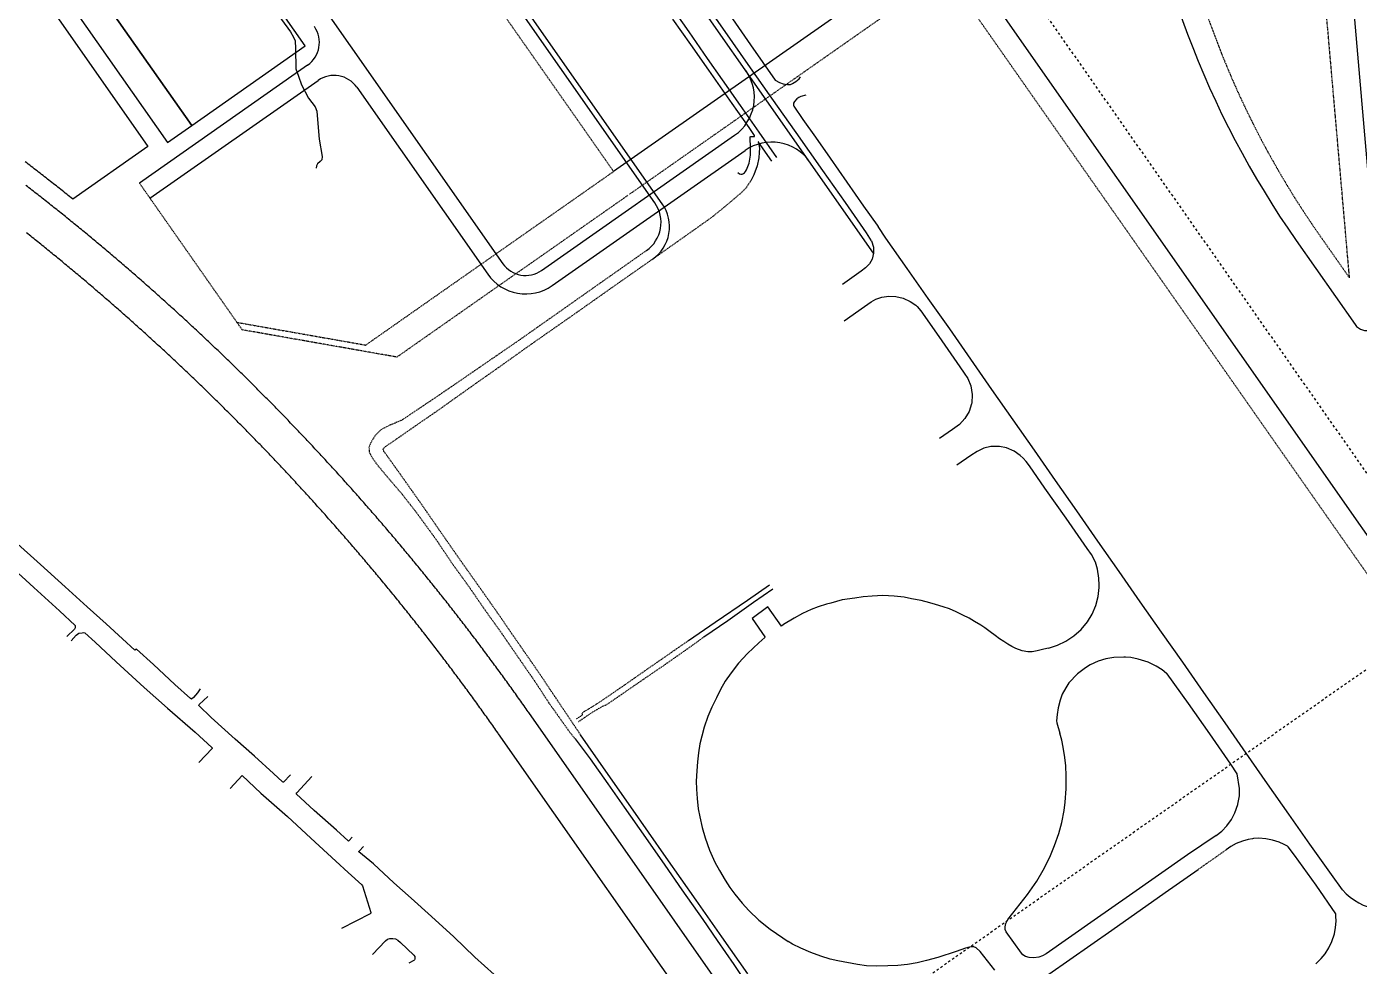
# Model space of a CAD drawing. Header units: millimetres. Extents: x 152904052 to 153933663, y 538271515 to 539240469.
# Drawn here: x 153534126 to 153541333, y 539093544 to 539098626 of the extents above; entities that cross this region are included whole.
import ezdxf

# ---------------------------------------------------------------- set-up
doc = ezdxf.new("R2010")
doc.units = ezdxf.units.MM
doc.linetypes.add('HIDDEN', pattern=[5.08, 2.54, -2.54])
doc.layers.add('BORD', color=7, linetype='Continuous')

msp = doc.modelspace()

# ---------------------------------------------------------------- linework, layer by layer
at = {"layer": 'BORD', "color": 8, "linetype": 'HIDDEN', "ltscale": 5}
for p, q in [((153505008.2, 539069689.3), (153627881, 539155725.8)), ((153516059.1, 539132362.1), (153567681, 539058638.4))]:
    msp.add_line(p, q, dxfattribs=at)
at = {"layer": 'BORD', "color": 133, "linetype": 'HIDDEN'}
for p, q in [((153534748.3, 539101486.8), (153537300, 539097842.6)), ((153536770.8, 539096917.8), (153537477.2, 539097415))]:
    msp.add_line(p, q, dxfattribs=at)
at = {"layer": 'BORD', "color": 133}
for p, q in [((153536910.3, 539097307.3), (153537954.8, 539098038.6)), ((153536967.7, 539097225.4), (153538012.1, 539097956.7))]:
    msp.add_line(p, q, dxfattribs=at)
at = {"layer": 'BORD', "color": 133, "ltscale": 10}
msp.add_line((153538207.8, 539095384.5), (153538135, 539095488.5), dxfattribs=at)
at = {"layer": 'BORD', "color": 133, "linetype": 'Continuous'}
for points in [[(153537477.2, 539097415, 0.415329), (153537523.2, 539097673), (153525052.7, 539115482.7, -0.198912), (153524984, 539115792.8), (153525086.7, 539116375.3, 0.198702), (153525023.1, 539116662.7)], [(153537510.6, 539097368.4, 0.414286), (153537563.5, 539097667.8), (153525077.3, 539115499.9, -0.198912), (153525013.5, 539115787.6), (153525115.5, 539116365.6, 0.199512), (153525046.2, 539116676.5)]]:
    msp.add_lwpolyline(points, format="xyb", dxfattribs=at)
at = {"layer": 'BORD', "color": 133}
for points in [[(153538706.5, 539097400.8), (153535665.8, 539101743.4)], [(153534236.2, 539100864.9), (153536701.4, 539097344.1)], [(153533191.7, 539100249.1), (153534781.9, 539097978.2), (153534375.5, 539097693.6), (153534374.1, 539097694.7), (153534366.2, 539097701.1), (153534358.2, 539097707.4), (153534350.3, 539097713.8), (153534342.4, 539097720.1), (153534334.4, 539097726.4), (153534326.5, 539097732.8), (153534318.5, 539097739.1), (153534310.6, 539097745.4), (153534302.6, 539097751.7), (153534294.7, 539097758), (153534286.7, 539097764.3), (153534278.7, 539097770.6), (153534270.8, 539097776.9), (153534262.8, 539097783.1), (153534254.8, 539097789.4), (153534246.8, 539097795.7), (153534238.8, 539097801.9), (153534230.8, 539097808.2), (153534222.8, 539097814.4), (153534214.8, 539097820.7), (153534206.8, 539097826.9), (153534198.7, 539097833.1), (153534190.7, 539097839.3), (153534182.7, 539097845.5), (153534174.6, 539097851.7), (153534166.6, 539097857.9), (153534158.6, 539097864.1), (153534150.5, 539097870.3), (153534142.5, 539097876.5), (153534134.4, 539097882.7), (153534126.3, 539097888.9), (153534118.3, 539097895)], [(153535644.9, 539098417.2), (153534735.6, 539097780.5)], [(153534793, 539097698.6), (153535702.2, 539098335.3)], [(153535911.2, 539098298.4), (153536619.5, 539097286.8)]]:
    msp.add_lwpolyline(points, dxfattribs=at)
at = {"layer": 'BORD', "color": 137, "flags": 128}
for points in [[(153540114.4, 539099813.3, 0.127097), (153540991, 539097470.4), (153541310.3, 539097014.4, 0.767327), (153541448.3, 539097064.6), (153541273.5, 539099062.2, 0.080359), (153541083.3, 539099814.7), (153540766.4, 539100156, 0.063766), (153540692.3, 539100217.9), (153540114.4, 539099813.3)], [(153553185.9, 539079008.2), (153539368.5, 539098741.6, 0.414214), (153538741.7, 539098852.1), (153537300, 539097842.6)]]:
    msp.add_lwpolyline(points, format="xyb", dxfattribs=at)
at = {"layer": 'BORD', "color": 133, "linetype": 'HIDDEN', "flags": 128}
for points in [[(153540955.5, 539099731.8), (153540681.4, 539100027.1), (153540272, 539099740.5, 0.12558), (153541119.1, 539097496.6), (153541280, 539097266.9), (153541124.1, 539099049.2, 0.077561), (153540955.5, 539099731.8)], [(153553087.6, 539078939.4), (153539270.2, 539098672.8, 0.414214), (153538852.3, 539098746.4), (153537386.1, 539097719.7)]]:
    msp.add_lwpolyline(points, format="xyb", dxfattribs=at)
at = {"layer": 'BORD', "color": 133}
for points in [[(153535018.4, 539098091.4), (153535632.8, 539098521.6), (153535059.2, 539099340.8), (153534444.9, 539098910.6)], [(153534887.4, 539097999.7), (153535018.4, 539098091.4), (153534444.9, 539098910.6), (153534313.8, 539098818.8)]]:
    msp.add_lwpolyline(points, close=True, dxfattribs=at)
at = {"layer": 'BORD', "color": 133, "ltscale": 10, "flags": 128}
for points in [[(153538694.3, 539097468.4), (153538667.7, 539097511.4), (153538553.5, 539097674.5), (153538431.2, 539097848.9), (153538287.3, 539098053.1), (153538155.1, 539098240.2), (153538028.1, 539098422.1), (153537903.6, 539098599), (153537716.9, 539098866.7)], [(153535455.5, 539098731.9), (153535552.2, 539098597.9), (153535569.9, 539098569.4), (153535577.8, 539098549.8), (153535579.2, 539098508), (153535582.4, 539098397.4), (153535595.9, 539098358.2), (153535612, 539098310.7), (153535650.2, 539098239.5), (153535686.7, 539098192.8), (153535695.1, 539098169.7), (153535697.6, 539098146.2), (153535707.3, 539098017.4), (153535724.2, 539097923.2), (153535722.7, 539097906.2), (153535713.1, 539097896.5), (153535698.2, 539097884.4), (153535693.1, 539097872.5), (153535691.7, 539097860.4)], [(153537603.7, 539098744.6), (153537706.2, 539098597.5), (153537806.3, 539098453.9), (153537887.5, 539098338.4), (153537985.1, 539098199), (153538086, 539098054.8), (153538181.7, 539097919.3)], [(153537910.4, 539098714.6), (153538040.7, 539098526.9), (153538174.2, 539098335.9), (153538196.4, 539098324.8), (153538216.9, 539098316.8), (153538240.9, 539098312.6), (153538256.2, 539098313.7), (153538267.8, 539098317.8), (153538286.4, 539098329.1), (153538302.9, 539098343), (153538307, 539098348.9), (153538311.2, 539098354)], [(153537971.2, 539097836.6), (153537981.5, 539097830.3), (153537988.2, 539097827.6), (153537995.4, 539097828.6), (153538001.7, 539097832.1), (153538007.3, 539097836.2), (153538012.9, 539097842), (153538018.5, 539097852.4), (153538032.5, 539097888.6), (153538041.2, 539097930.3), (153538040.9, 539097972.5), (153538039.2, 539098025), (153538039.5, 539098030.9), (153538042.7, 539098031.8), (153538060.6, 539098031.3), (153538061.9, 539098032), (153538062.6, 539098033.2), (153538062.7, 539098035.7), (153538061.9, 539098037.2), (153538032.7, 539098079.8), (153537942, 539098210), (153537814.3, 539098391.4), (153537718.5, 539098529), (153537620.9, 539098667.3)], [(153538340.5, 539098254.7), (153538312.9, 539098249.1), (153538305, 539098245.2), (153538301.8, 539098243.3), (153538290.9, 539098235.2), (153538278.6, 539098221.3), (153538272.9, 539098211.5), (153538272.7, 539098207.9), (153538273.2, 539098200.5), (153538275.6, 539098196.3), (153538324.2, 539098124.6), (153538391.5, 539098028.3), (153538471.8, 539097914.5), (153538562.3, 539097785.4), (153538652.3, 539097656.1), (153538726, 539097552.6), (153538731.6, 539097545.5)], [(153538156.2, 539097898.3), (153538084.2, 539098001.8), (153538083.1, 539098003), (153538082.6, 539098003), (153538082.5, 539098002.6), (153538083.2, 539097999.5), (153538088.3, 539097969.6), (153538087.6, 539097945.2), (153538085.3, 539097916.8), (153538075.6, 539097873.8), (153538058.2, 539097825.1), (153538042.3, 539097792.6)], [(153541242.7, 539093957.2), (153541182.1, 539094041.5), (153541066.1, 539094204.4), (153540950.9, 539094367), (153540835.7, 539094531.7), (153540721.1, 539094696.1), (153540606.8, 539094860.2), (153540492, 539095024.3), (153540378, 539095188.5), (153540262.5, 539095351.2), (153540148.1, 539095515.8), (153540034, 539095679.9), (153539918.8, 539095843.8), (153539805, 539096007.6), (153539690.5, 539096171.6), (153539576.2, 539096336.3), (153539460.9, 539096499.7), (153539346.1, 539096662.9), (153539231.8, 539096827.2), (153539117.9, 539096991), (153539001.6, 539097155.2), (153538887.6, 539097318.8), (153538772.7, 539097483), (153538731.6, 539097545.5)], [(153538694.3, 539097468.4), (153538706.3, 539097433)], [(153541242.7, 539093957.2), (153541182.1, 539094041.5), (153541066.1, 539094204.4), (153540950.9, 539094367), (153540835.7, 539094531.7), (153540721.1, 539094696.1), (153540606.8, 539094860.2), (153540492, 539095024.3), (153540378, 539095188.5), (153540262.5, 539095351.2), (153540148.1, 539095515.8), (153540034, 539095679.9), (153539918.8, 539095843.8), (153539805, 539096007.6), (153539690.5, 539096171.6), (153539576.2, 539096336.3), (153539460.9, 539096499.7), (153539346.1, 539096662.9), (153539231.8, 539096827.2), (153539117.9, 539096991), (153539001.6, 539097155.2), (153538887.6, 539097318.8), (153538772.7, 539097483)], [(153538706.5, 539097401), (153538698.2, 539097369.3)], [(153538706.3, 539097433), (153538706.5, 539097401)], [(153538662.9, 539097322.3), (153538638.7, 539097303)], [(153538683.3, 539097343.9), (153538662.9, 539097322.3)], [(153538698.2, 539097369.3), (153538683.3, 539097343.9)], [(153538638.7, 539097303), (153538538, 539097231.7)], [(153538547.6, 539097035.9), (153538657.8, 539097113.1), (153538693, 539097137.8), (153538718, 539097151.5), (153538751.1, 539097162.3), (153538787.8, 539097167.7), (153538826.7, 539097166.1), (153538866, 539097157.4), (153538903.8, 539097140.4), (153538934.4, 539097119), (153538942, 539097112.4), (153538961.2, 539097089.2), (153539059.1, 539096949.9), (153539173.3, 539096786.1), (153539196.8, 539096752.8), (153539215.5, 539096723.4), (153539232.4, 539096683.6), (153539239.9, 539096635.8), (153539236.8, 539096589.3), (153539235.8, 539096585.9), (153539223.3, 539096545.4), (153539199.4, 539096506.2), (153539170.2, 539096475.3), (153539132.6, 539096446.8), (153539062.8, 539096397.8)], [(153539652.5, 539095265.2), (153539699.8, 539095280.7), (153539745.3, 539095303.4), (153539789.6, 539095331.8), (153539828.1, 539095365), (153539862.1, 539095406.3), (153539887.3, 539095448), (153539907.1, 539095495.8), (153539919.8, 539095544.8), (153539925.7, 539095592.8), (153539926.3, 539095604.6), (153539924.3, 539095642.5), (153539917.6, 539095691.9), (153539905.8, 539095730.6), (153539884.3, 539095771.3), (153539861.4, 539095803.3), (153539747, 539095967.4), (153539632.5, 539096130.9), (153539548.8, 539096251), (153539530.7, 539096274.8), (153539514.9, 539096293.2), (153539499.3, 539096307.3), (153539465.9, 539096330.8), (153539425.3, 539096347.9), (153539386.2, 539096356), (153539341, 539096355.2), (153539302.9, 539096345.9), (153539265.8, 539096328.7), (153539231.1, 539096306.7), (153539155.9, 539096254.2)], [(153538144, 539095604.6), (153538024.5, 539095523), (153537848.8, 539095402.9), (153537704.5, 539095305.1)], [(153537788.4, 539095325.4), (153537917.9, 539095414.5), (153538056.1, 539095513.3), (153538161.8, 539095585.1)], [(153539652.5, 539095265.2), (153539627.2, 539095258.6), (153539591.5, 539095249.5), (153539564.4, 539095245.7), (153539539.5, 539095244.7), (153539509.7, 539095249.8), (153539475.6, 539095263.1), (153539453.5, 539095274.4), (153539431.5, 539095286.7), (153539409.6, 539095300.9), (153539387.9, 539095314.9), (153539362.9, 539095333.1), (153539337.4, 539095353.2), (153539307.5, 539095374.1), (153539285.3, 539095389.9), (153539252.3, 539095409.8), (153539222.4, 539095426.9), (153539189.4, 539095443.7), (153539152.3, 539095461.1), (153539115.8, 539095476.6), (153539083.2, 539095487.6), (153539041.7, 539095501.2), (153539011, 539095509.7), (153538964.1, 539095522), (153538910.3, 539095531.6), (153538871.7, 539095540.7), (153538816.7, 539095546.1), (153538755.4, 539095549.2), (153538698.6, 539095545.5), (153538650.6, 539095541.6), (153538604, 539095535.5), (153538535.7, 539095525.9), (153538474.9, 539095508.7), (153538450.6, 539095502.7), (153538406.1, 539095489), (153538368.4, 539095474.5), (153538322.2, 539095451.6), (153538276.4, 539095427.5), (153538218.7, 539095392.1), (153538207.8, 539095384.5)], [(153538134.8, 539095488.9), (153538050.3, 539095425), (153538118.8, 539095325.8), (153538119.4, 539095325), (153538119.4, 539095324.7), (153538117.9, 539095323), (153538084.9, 539095294.5), (153538024.7, 539095236.5), (153537975.8, 539095183.1), (153537935.9, 539095132), (153537903.4, 539095086.4), (153537877.5, 539095040.6), (153537855.7, 539094996.9)], [(153540558.6, 539094251.2), (153540588.9, 539094274.8), (153540616.5, 539094304.3), (153540641.1, 539094338.5), (153540660.4, 539094373.8), (153540675.7, 539094418.6), (153540676.3, 539094421.1), (153540684.7, 539094465.7), (153540685.7, 539094506.5), (153540671.9, 539094585.2), (153540638.6, 539094638.3), (153540524, 539094802.1), (153540409.3, 539094965.3), (153540293.2, 539095125.2), (153540290.7, 539095127.3), (153540266.4, 539095147.1), (153540233.8, 539095168.2), (153540190.6, 539095189.2), (153540137, 539095206), (153540097.8, 539095213.6), (153540068, 539095216.2), (153540058.5, 539095216), (153540005.6, 539095214.2), (153539962.6, 539095206.2), (153539921, 539095193.6), (153539878.1, 539095174.8), (153539852.3, 539095158.9), (153539808.5, 539095126.4), (153539762.6, 539095077.4), (153539745.3, 539095051), (153539726.5, 539095015.4), (153539714.2, 539094983.9), (153539704.6, 539094942.8), (153539698.2, 539094905.7), (153539695.7, 539094871.1), (153539697, 539094860.2), (153539713.4, 539094804.2)], [(153537855.7, 539094996.9), (153537831.8, 539094945.5), (153537810.4, 539094895.5), (153537789.6, 539094837.7), (153537776.8, 539094789), (153537767.1, 539094747.1), (153537758.8, 539094698.4), (153537753.3, 539094650.2), (153537749.5, 539094601.8), (153537747.1, 539094546), (153537748.3, 539094502.8), (153537751.9, 539094452.4), (153537758, 539094395.9), (153537766.5, 539094351.7), (153537779.1, 539094294.2), (153537795.4, 539094239.1), (153537819.4, 539094172.3), (153537847.8, 539094107.9), (153537872.1, 539094062.1), (153537902.7, 539094010), (153537929, 539093970.9), (153537956, 539093934.6), (153537995.3, 539093886.1), (153538032.3, 539093845.6), (153538085.9, 539093794.6), (153538147, 539093744.5), (153538215.5, 539093697.9), (153538244, 539093678.8)], [(153538026, 539093504.1), (153537886.1, 539093702.9), (153537746.3, 539093901.7), (153537584.6, 539094132.5), (153537393.8, 539094406.2), (153537258.8, 539094598.8), (153537121.8, 539094795.6)], [(153539723.9, 539094767.8), (153539713.4, 539094804.2)], [(153537091.6, 539094774.5), (153537173.3, 539094666.9), (153537268.9, 539094531.4), (153537357.7, 539094404.8), (153537472.7, 539094240.3), (153537576.8, 539094090.4), (153537669.6, 539093958.1), (153537782.6, 539093796.5), (153537860.3, 539093684.3), (153537950.9, 539093554.3), (153537997.2, 539093483.9)], [(153540403.2, 539094146.4), (153540090, 539093927.9), (153539899.1, 539093794.5), (153539639.5, 539093612.5), (153539619.8, 539093601), (153539599.3, 539093593.9), (153539573.1, 539093590), (153539547.1, 539093592.3), (153539527.5, 539093597), (153539513.2, 539093607.1), (153539506.1, 539093614.7), (153539423.8, 539093730.2), (153539417.7, 539093743.1), (153539417.4, 539093757.5), (153539421.2, 539093775.9), (153539432, 539093796.7), (153539458.7, 539093831.8), (153539538.4, 539093932.7), (153539588.9, 539094005.3), (153539623.5, 539094063.3), (153539659.2, 539094134.3), (153539684.8, 539094196.7), (153539707.6, 539094262.6), (153539723.5, 539094322.7), (153539735.9, 539094386.1), (153539742.5, 539094431.3), (153539747.6, 539094503.3), (153539748.4, 539094574.7), (153539745.5, 539094627.7), (153539741.2, 539094673.9), (153539732, 539094728.6), (153539723.9, 539094767.8)], [(153540558.6, 539094251.2), (153540403.2, 539094146.4)], [(153541097, 539093557.9), (153541126.3, 539093586), (153541147.6, 539093611.5), (153541168.4, 539093643.4), (153541184.9, 539093677.8), (153541198.5, 539093719), (153541204.8, 539093753.3), (153541207.3, 539093788.7), (153541205.7, 539093814.8), (153541205.4, 539093827.9), (153541098.8, 539093983.9), (153540981.7, 539094146.1), (153540948.8, 539094189.8), (153540944.8, 539094193.3), (153540926, 539094203.1), (153540899.9, 539094215.4), (153540863.5, 539094226), (153540828.1, 539094233.6), (153540789.3, 539094236.5), (153540760.4, 539094234.6), (153540755.3, 539094233.8), (153540732.5, 539094230.4), (153540701.1, 539094221.3), (153540667.1, 539094207.7), (153540637.7, 539094191.6), (153540612, 539094174.2)], [(153539650.2, 539093390.3), (153539638.2, 539093403.5), (153539629, 539093424.3), (153539626.1, 539093451.7), (153539632.6, 539093476.7), (153539645.9, 539093494.7), (153539653.8, 539093501.4), (153539994.6, 539093740.5), (153540283.4, 539093943.9), (153540461.2, 539094068.2)], [(153538836.9, 539093548.4), (153538784, 539093546), (153538723, 539093545.2), (153538667.9, 539093546.8), (153538618.4, 539093553.4), (153538512, 539093573.1), (153538471, 539093582.6), (153538420.1, 539093598.4), (153538367.2, 539093618.2), (153538312, 539093642.4), (153538268.4, 539093664.7), (153538244, 539093678.8)], [(153539361.7, 539093524.1), (153539283.1, 539093623.6), (153539260.9, 539093643.8), (153539248.4, 539093649.4), (153539233.1, 539093649.6), (153539215.6, 539093645.5), (153539203.7, 539093642.3), (153539152.4, 539093624.4), (153539053.4, 539093592.5), (153538991.6, 539093575), (153538941, 539093563.2), (153538888.9, 539093554.7), (153538836.9, 539093548.4)]]:
    msp.add_lwpolyline(points, dxfattribs=at)
at = {"layer": 'BORD', "color": 133, "linetype": 'HIDDEN', "flags": 128}
for points in [[(153535959.7, 539096904.1), (153537300, 539097842.6)], [(153538042.3, 539097792.6), (153538017.9, 539097756.9), (153537989.4, 539097727.1), (153537953.3, 539097696), (153537898.3, 539097649.5), (153537833.3, 539097596.9), (153537775.1, 539097555.1), (153537540.3, 539097389.2), (153537295.5, 539097217.8), (153537099.7, 539097079.4), (153536863.7, 539096914.8), (153536784.8, 539096859)], [(153536770.8, 539096917.8), (153536646.1, 539096832.2), (153536499.5, 539096731.1), (153536331.7, 539096616.5), (153536156.4, 539096499), (153536134.7, 539096489.6), (153536113.2, 539096480.1), (153536083.6, 539096468), (153536043.6, 539096446.9), (153536029.9, 539096434.6), (153536011.2, 539096415.9), (153535997.7, 539096394.1), (153535983.2, 539096367.4), (153535977.3, 539096350.9), (153535978.3, 539096328.4), (153535987.6, 539096305), (153536018.5, 539096260.9), (153536080.5, 539096186.3), (153536156.8, 539096097.1), (153536237.8, 539095993.1), (153536340.7, 539095851.4), (153536427.3, 539095722.4), (153536517.9, 539095597.1), (153536610.3, 539095463.1), (153536689.3, 539095353.1), (153536778.8, 539095223), (153536873.2, 539095086.8), (153536950.7, 539094967.9), (153537061.8, 539094811.9), (153537091.6, 539094774.5)], [(153537121.8, 539094795.6), (153537005.1, 539094969.4), (153536894.2, 539095135.1), (153536748.8, 539095344.4), (153536682.2, 539095442), (153536578.9, 539095588.7), (153536466.6, 539095747.2), (153536370.8, 539095884.8), (153536265.3, 539096037.3), (153536165.9, 539096178.4), (153536084.8, 539096291.9), (153536058.3, 539096328.8), (153536054.6, 539096337.9), (153536056, 539096345.3), (153536063.1, 539096352.5), (153536094.9, 539096374.4), (153536196.7, 539096445), (153536354.4, 539096553.9), (153536516.5, 539096669.4), (153536696.8, 539096796.2), (153536784.8, 539096859)], [(153537704.5, 539095305.1), (153537526.5, 539095182), (153537338.9, 539095051.2), (153537217.4, 539094968), (153537129.1, 539094913.9), (153537130.9, 539094906.8), (153537129.5, 539094902.3), (153537124.5, 539094898.2), (153537096.9, 539094881.2)], [(153537109.9, 539094867.3), (153537186.4, 539094918.8), (153537247.8, 539094955), (153537254.9, 539094956.3), (153537260.4, 539094958.4), (153537265.5, 539094961.5), (153537290.6, 539094978.7), (153537320.9, 539094999.6), (153537452.2, 539095090), (153537571, 539095171.2), (153537708.2, 539095267.5), (153537788.4, 539095325.4)], [(153540461.2, 539094068.2), (153540560.4, 539094137), (153540612, 539094174.2)]]:
    msp.add_lwpolyline(points, dxfattribs=at)
at = {"layer": 'BORD', "color": 137, "ltscale": 10, "flags": 128}
for points in [[(153538026.3, 539093224.3), (153536841.1, 539094916.9), (153536838.9, 539094920), (153536833.2, 539094928.2), (153536827.4, 539094936.4), (153536821.6, 539094944.7), (153536815.8, 539094952.9), (153536810, 539094961.2), (153536804.1, 539094969.4), (153536798.3, 539094977.6), (153536792.5, 539094985.8), (153536786.7, 539094994), (153536780.8, 539095002.3), (153536775, 539095010.5), (153536769.1, 539095018.7), (153536763.2, 539095026.9), (153536757.4, 539095035), (153536751.5, 539095043.2), (153536745.6, 539095051.4), (153536739.7, 539095059.6), (153536733.8, 539095067.8), (153536727.9, 539095075.9), (153536722, 539095084.1), (153536716.1, 539095092.3), (153536710.2, 539095100.4), (153536704.3, 539095108.6), (153536698.4, 539095116.7), (153536692.4, 539095124.9), (153536686.5, 539095133), (153536680.5, 539095141.1), (153536674.6, 539095149.3), (153536668.6, 539095157.4), (153536662.6, 539095165.5), (153536656.7, 539095173.6), (153536650.7, 539095181.7), (153536644.7, 539095189.8), (153536638.7, 539095197.9), (153536632.7, 539095206), (153536626.7, 539095214.1), (153536620.7, 539095222.2), (153536614.7, 539095230.3), (153536608.7, 539095238.4), (153536602.6, 539095246.5), (153536596.6, 539095254.5), (153536590.5, 539095262.6), (153536584.5, 539095270.6), (153536578.4, 539095278.7), (153536572.4, 539095286.7), (153536566.3, 539095294.8), (153536560.2, 539095302.8), (153536554.2, 539095310.9), (153536548.1, 539095318.9), (153536542, 539095326.9), (153536535.9, 539095335), (153536529.8, 539095343), (153536523.7, 539095351), (153536517.5, 539095359), (153536511.4, 539095367), (153536505.3, 539095375), (153536499.2, 539095383), (153536493, 539095391), (153536486.9, 539095399), (153536480.7, 539095406.9), (153536474.6, 539095414.9), (153536468.4, 539095422.9), (153536462.2, 539095430.8), (153536456, 539095438.8), (153536449.9, 539095446.8), (153536443.7, 539095454.7), (153536437.5, 539095462.7), (153536431.3, 539095470.6), (153536425.1, 539095478.5), (153536418.8, 539095486.5), (153536412.6, 539095494.4), (153536406.4, 539095502.3), (153536400.2, 539095510.2), (153536393.9, 539095518.2), (153536387.7, 539095526.1), (153536381.4, 539095534), (153536375.2, 539095541.9), (153536368.9, 539095549.8), (153536362.6, 539095557.6), (153536356.4, 539095565.5), (153536350.1, 539095573.4), (153536343.8, 539095581.3), (153536337.5, 539095589.2), (153536331.2, 539095597), (153536324.9, 539095604.9), (153536318.6, 539095612.7), (153536312.3, 539095620.6), (153536305.9, 539095628.4), (153536299.6, 539095636.3), (153536293.3, 539095644.1), (153536286.9, 539095651.9), (153536280.6, 539095659.8), (153536274.2, 539095667.6), (153536267.9, 539095675.4), (153536261.5, 539095683.2), (153536255.1, 539095691), (153536248.7, 539095698.8), (153536242.4, 539095706.6), (153536236, 539095714.4), (153536229.6, 539095722.2), (153536223.2, 539095730), (153536216.8, 539095737.8), (153536210.3, 539095745.5), (153536203.9, 539095753.3), (153536197.5, 539095761.1), (153536191.1, 539095768.8), (153536184.6, 539095776.6), (153536178.2, 539095784.3), (153536171.7, 539095792), (153536165.3, 539095799.8), (153536158.8, 539095807.5), (153536152.3, 539095815.2), (153536145.9, 539095823), (153536139.4, 539095830.7), (153536132.9, 539095838.4), (153536126.4, 539095846.1), (153536119.9, 539095853.8), (153536113.4, 539095861.5), (153536106.9, 539095869.2), (153536100.4, 539095876.9), (153536093.9, 539095884.6), (153536087.3, 539095892.2), (153536080.8, 539095899.9), (153536074.3, 539095907.6), (153536067.7, 539095915.2), (153536061.2, 539095922.9), (153536054.6, 539095930.6), (153536048.1, 539095938.2), (153536041.5, 539095945.8), (153536034.9, 539095953.5), (153536028.3, 539095961.1), (153536021.7, 539095968.7), (153536015.2, 539095976.4), (153536008.6, 539095984), (153536002, 539095991.6), (153535995.3, 539095999.2), (153535988.7, 539096006.8), (153535982.1, 539096014.4), (153535975.5, 539096022), (153535968.8, 539096029.6), (153535962.2, 539096037.2), (153535955.6, 539096044.7), (153535948.9, 539096052.3), (153535942.3, 539096059.9), (153535935.6, 539096067.4), (153535928.9, 539096075), (153535922.3, 539096082.5), (153535915.6, 539096090.1), (153535908.9, 539096097.6), (153535902.2, 539096105.1), (153535895.5, 539096112.7), (153535888.8, 539096120.2), (153535882.1, 539096127.7), (153535875.4, 539096135.2), (153535868.7, 539096142.7), (153535861.9, 539096150.3), (153535855.2, 539096157.7), (153535848.5, 539096165.2), (153535841.7, 539096172.7), (153535835, 539096180.2), (153535828.2, 539096187.7), (153535821.5, 539096195.2), (153535814.7, 539096202.6), (153535807.9, 539096210.1), (153535801.1, 539096217.6), (153535794.4, 539096225), (153535787.6, 539096232.5), (153535780.8, 539096239.9), (153535774, 539096247.3), (153535767.2, 539096254.8), (153535760.4, 539096262.2), (153535753.5, 539096269.6), (153535746.7, 539096277), (153535739.9, 539096284.4), (153535733, 539096291.8), (153535726.2, 539096299.2), (153535719.4, 539096306.6), (153535712.5, 539096314), (153535705.7, 539096321.4), (153535698.8, 539096328.8), (153535691.9, 539096336.2), (153535685, 539096343.5), (153535678.2, 539096350.9), (153535671.3, 539096358.2), (153535664.4, 539096365.6), (153535657.5, 539096372.9), (153535650.6, 539096380.3), (153535643.7, 539096387.6), (153535636.8, 539096394.9), (153535629.8, 539096402.3), (153535622.9, 539096409.6), (153535616, 539096416.9), (153535609.1, 539096424.2), (153535602.1, 539096431.5), (153535595.2, 539096438.8), (153535588.2, 539096446.1), (153535581.3, 539096453.4), (153535574.3, 539096460.7), (153535567.3, 539096468), (153535560.3, 539096475.2), (153535553.4, 539096482.5), (153535546.4, 539096489.8), (153535539.4, 539096497), (153535532.4, 539096504.3), (153535525.4, 539096511.5), (153535518.4, 539096518.8), (153535511.4, 539096526), (153535504.3, 539096533.2), (153535497.3, 539096540.4), (153535490.3, 539096547.7), (153535483.2, 539096554.9), (153535476.2, 539096562.1), (153535469.1, 539096569.3), (153535462.1, 539096576.5), (153535455, 539096583.7), (153535448, 539096590.9), (153535440.9, 539096598), (153535433.8, 539096605.2), (153535426.7, 539096612.4), (153535419.7, 539096619.5), (153535412.6, 539096626.7), (153535405.5, 539096633.9), (153535398.4, 539096641), (153535391.3, 539096648.1), (153535384.1, 539096655.3), (153535377, 539096662.4), (153535369.9, 539096669.5), (153535362.8, 539096676.7), (153535355.6, 539096683.8), (153535348.5, 539096690.9), (153535341.3, 539096698), (153535334.2, 539096705.1), (153535327, 539096712.2), (153535319.9, 539096719.3), (153535312.7, 539096726.3), (153535305.5, 539096733.4), (153535298.3, 539096740.5), (153535291.2, 539096747.6), (153535284, 539096754.6), (153535276.8, 539096761.7), (153535269.6, 539096768.7), (153535262.4, 539096775.8), (153535255.1, 539096782.8), (153535247.9, 539096789.8), (153535240.7, 539096796.9), (153535233.5, 539096803.9), (153535226.2, 539096810.9), (153535219, 539096817.9), (153535211.8, 539096824.9), (153535204.5, 539096831.9), (153535197.3, 539096838.9), (153535190, 539096845.9), (153535182.7, 539096852.9), (153535175.5, 539096859.8), (153535168.2, 539096866.8), (153535160.9, 539096873.8), (153535153.6, 539096880.7), (153535146.3, 539096887.7), (153535139, 539096894.6), (153535131.7, 539096901.6), (153535124.4, 539096908.5), (153535117.1, 539096915.4), (153535109.8, 539096922.4), (153535102.4, 539096929.3), (153535095.1, 539096936.2), (153535087.8, 539096943.1), (153535080.4, 539096950), (153535073.1, 539096956.9), (153535065.7, 539096963.8), (153535058.4, 539096970.7), (153535051, 539096977.6), (153535043.6, 539096984.4), (153535036.3, 539096991.3), (153535028.9, 539096998.2), (153535021.5, 539097005), (153535014.1, 539097011.9), (153535006.7, 539097018.7), (153534999.3, 539097025.6), (153534991.9, 539097032.4), (153534984.5, 539097039.2), (153534977.1, 539097046.1), (153534969.7, 539097052.9), (153534962.3, 539097059.7), (153534954.8, 539097066.5), (153534947.4, 539097073.3), (153534939.9, 539097080.1), (153534932.5, 539097086.9), (153534925, 539097093.7), (153534917.6, 539097100.4), (153534910.1, 539097107.2), (153534902.7, 539097114), (153534895.2, 539097120.7), (153534887.7, 539097127.5), (153534880.2, 539097134.3), (153534872.7, 539097141), (153534865.2, 539097147.7), (153534857.7, 539097154.5), (153534850.2, 539097161.2), (153534842.7, 539097167.9), (153534835.2, 539097174.6), (153534827.7, 539097181.3), (153534820.2, 539097188), (153534812.6, 539097194.7), (153534805.1, 539097201.4), (153534797.6, 539097208.1), (153534790, 539097214.8), (153534782.5, 539097221.5), (153534774.9, 539097228.1), (153534767.4, 539097234.8), (153534759.8, 539097241.5), (153534752.2, 539097248.1), (153534744.7, 539097254.7), (153534737.1, 539097261.4), (153534729.5, 539097268), (153534721.9, 539097274.6), (153534714.3, 539097281.3), (153534706.7, 539097287.9), (153534699.1, 539097294.5), (153534691.5, 539097301.1), (153534683.9, 539097307.7), (153534676.2, 539097314.3), (153534668.6, 539097320.9), (153534661, 539097327.5), (153534653.3, 539097334), (153534645.7, 539097340.6), (153534638.1, 539097347.2), (153534630.4, 539097353.7), (153534622.7, 539097360.3), (153534615.1, 539097366.8), (153534607.4, 539097373.4), (153534599.7, 539097379.9), (153534592.1, 539097386.4), (153534584.4, 539097392.9), (153534576.7, 539097399.4), (153534569, 539097406), (153534561.3, 539097412.5), (153534553.6, 539097419), (153534545.9, 539097425.5), (153534538.2, 539097431.9), (153534530.5, 539097438.4), (153534522.8, 539097444.9), (153534515, 539097451.4), (153534507.3, 539097457.8), (153534499.6, 539097464.3), (153534491.8, 539097470.7), (153534484.1, 539097477.2), (153534476.3, 539097483.6), (153534468.6, 539097490), (153534460.8, 539097496.5), (153534453, 539097502.9), (153534445.3, 539097509.3), (153534437.5, 539097515.7), (153534429.7, 539097522.1), (153534421.9, 539097528.5), (153534414.1, 539097534.9), (153534406.3, 539097541.3), (153534398.5, 539097547.7), (153534390.7, 539097554), (153534382.9, 539097560.4), (153534375.1, 539097566.8), (153534367.3, 539097573.1), (153534359.4, 539097579.5), (153534351.6, 539097585.8), (153534343.8, 539097592.2), (153534335.9, 539097598.5), (153534328.1, 539097604.8), (153534320.2, 539097611.1), (153534312.4, 539097617.4), (153534304.5, 539097623.7), (153534296.7, 539097630), (153534288.8, 539097636.3), (153534280.9, 539097642.6), (153534273, 539097648.9), (153534265.2, 539097655.2), (153534257.3, 539097661.5), (153534249.4, 539097667.7), (153534241.5, 539097674), (153534233.6, 539097680.2), (153534225.7, 539097686.5), (153534217.8, 539097692.7), (153534209.8, 539097698.9), (153534201.9, 539097705.2), (153534194, 539097711.4), (153534186.1, 539097717.6), (153534178.1, 539097723.8), (153534170.2, 539097730), (153534162.2, 539097736.2), (153534154.3, 539097742.4), (153534146.3, 539097748.6), (153534138.4, 539097754.8), (153534130.4, 539097760.9), (153534122.4, 539097767.1)], [(153537862.4, 539093109.6), (153536677.3, 539094802.2), (153536675.1, 539094805.2), (153536669.4, 539094813.4), (153536663.7, 539094821.5), (153536658, 539094829.6), (153536652.3, 539094837.7), (153536646.6, 539094845.8), (153536640.8, 539094853.9), (153536635.1, 539094862), (153536629.4, 539094870.1), (153536623.6, 539094878.2), (153536617.9, 539094886.3), (153536612.1, 539094894.4), (153536606.3, 539094902.5), (153536600.6, 539094910.5), (153536594.8, 539094918.6), (153536589, 539094926.7), (153536583.2, 539094934.7), (153536577.4, 539094942.8), (153536571.6, 539094950.8), (153536565.8, 539094958.9), (153536560, 539094966.9), (153536554.2, 539094974.9), (153536548.3, 539094983), (153536542.5, 539094991), (153536536.7, 539094999), (153536530.8, 539095007), (153536525, 539095015.1), (153536519.1, 539095023.1), (153536513.2, 539095031.1), (153536507.4, 539095039.1), (153536501.5, 539095047.1), (153536495.6, 539095055.1), (153536489.7, 539095063), (153536483.8, 539095071), (153536477.9, 539095079), (153536472, 539095087), (153536466.1, 539095094.9), (153536460.2, 539095102.9), (153536454.3, 539095110.9), (153536448.3, 539095118.8), (153536442.4, 539095126.8), (153536436.4, 539095134.7), (153536430.5, 539095142.7), (153536424.5, 539095150.6), (153536418.6, 539095158.5), (153536412.6, 539095166.4), (153536406.6, 539095174.4), (153536400.6, 539095182.3), (153536394.7, 539095190.2), (153536388.7, 539095198.1), (153536382.7, 539095206), (153536376.7, 539095213.9), (153536370.7, 539095221.8), (153536364.6, 539095229.7), (153536358.6, 539095237.6), (153536352.6, 539095245.5), (153536346.5, 539095253.3), (153536340.5, 539095261.2), (153536334.5, 539095269.1), (153536328.4, 539095276.9), (153536322.3, 539095284.8), (153536316.3, 539095292.7), (153536310.2, 539095300.5), (153536304.1, 539095308.3), (153536298, 539095316.2), (153536292, 539095324), (153536285.9, 539095331.9), (153536279.8, 539095339.7), (153536273.6, 539095347.5), (153536267.5, 539095355.3), (153536261.4, 539095363.1), (153536255.3, 539095370.9), (153536249.2, 539095378.7), (153536243, 539095386.5), (153536236.9, 539095394.3), (153536230.7, 539095402.1), (153536224.6, 539095409.9), (153536218.4, 539095417.7), (153536212.2, 539095425.4), (153536206.1, 539095433.2), (153536199.9, 539095441), (153536193.7, 539095448.7), (153536187.5, 539095456.5), (153536181.3, 539095464.2), (153536175.1, 539095472), (153536168.9, 539095479.7), (153536162.7, 539095487.5), (153536156.5, 539095495.2), (153536150.2, 539095502.9), (153536144, 539095510.6), (153536137.8, 539095518.3), (153536131.5, 539095526.1), (153536125.3, 539095533.8), (153536119, 539095541.5), (153536112.7, 539095549.2), (153536106.5, 539095556.9), (153536100.2, 539095564.5), (153536093.9, 539095572.2), (153536087.6, 539095579.9), (153536081.3, 539095587.6), (153536075, 539095595.2), (153536068.7, 539095602.9), (153536062.4, 539095610.6), (153536056.1, 539095618.2), (153536049.8, 539095625.9), (153536043.4, 539095633.5), (153536037.1, 539095641.1), (153536030.8, 539095648.8), (153536024.4, 539095656.4), (153536018.1, 539095664), (153536011.7, 539095671.7), (153536005.4, 539095679.3), (153535999, 539095686.9), (153535992.6, 539095694.5), (153535986.2, 539095702.1), (153535979.8, 539095709.7), (153535973.4, 539095717.3), (153535967.1, 539095724.8), (153535960.6, 539095732.4), (153535954.2, 539095740), (153535947.8, 539095747.6), (153535941.4, 539095755.1), (153535935, 539095762.7), (153535928.5, 539095770.3), (153535922.1, 539095777.8), (153535915.7, 539095785.3), (153535909.2, 539095792.9), (153535902.7, 539095800.4), (153535896.3, 539095808), (153535889.8, 539095815.5), (153535883.3, 539095823), (153535876.9, 539095830.5), (153535870.4, 539095838), (153535863.9, 539095845.5), (153535857.4, 539095853), (153535850.9, 539095860.5), (153535844.4, 539095868), (153535837.9, 539095875.5), (153535831.3, 539095883), (153535824.8, 539095890.5), (153535818.3, 539095897.9), (153535811.7, 539095905.4), (153535805.2, 539095912.8), (153535798.7, 539095920.3), (153535792.1, 539095927.8), (153535785.5, 539095935.2), (153535779, 539095942.6), (153535772.4, 539095950.1), (153535765.8, 539095957.5), (153535759.2, 539095964.9), (153535752.7, 539095972.3), (153535746.1, 539095979.8), (153535739.5, 539095987.2), (153535732.9, 539095994.6), (153535726.2, 539096002), (153535719.6, 539096009.4), (153535713, 539096016.8), (153535706.4, 539096024.1), (153535699.7, 539096031.5), (153535693.1, 539096038.9), (153535686.4, 539096046.3), (153535679.8, 539096053.6), (153535673.1, 539096061), (153535666.5, 539096068.3), (153535659.8, 539096075.7), (153535653.1, 539096083), (153535646.5, 539096090.4), (153535639.8, 539096097.7), (153535633.1, 539096105), (153535626.4, 539096112.4), (153535619.7, 539096119.7), (153535613, 539096127), (153535606.3, 539096134.3), (153535599.5, 539096141.6), (153535592.8, 539096148.9), (153535586.1, 539096156.2), (153535579.3, 539096163.5), (153535572.6, 539096170.8), (153535565.9, 539096178), (153535559.1, 539096185.3), (153535552.3, 539096192.6), (153535545.6, 539096199.8), (153535538.8, 539096207.1), (153535532, 539096214.3), (153535525.3, 539096221.6), (153535518.5, 539096228.8), (153535511.7, 539096236.1), (153535504.9, 539096243.3), (153535498.1, 539096250.5), (153535491.3, 539096257.7), (153535484.5, 539096264.9), (153535477.6, 539096272.1), (153535470.8, 539096279.3), (153535464, 539096286.5), (153535457.1, 539096293.7), (153535450.3, 539096300.9), (153535443.5, 539096308.1), (153535436.6, 539096315.3), (153535429.7, 539096322.5), (153535422.9, 539096329.6), (153535416, 539096336.8), (153535409.1, 539096343.9), (153535402.3, 539096351.1), (153535395.4, 539096358.2), (153535388.5, 539096365.4), (153535381.6, 539096372.5), (153535374.7, 539096379.6), (153535367.8, 539096386.8), (153535360.9, 539096393.9), (153535353.9, 539096401), (153535347, 539096408.1), (153535340.1, 539096415.2), (153535333.2, 539096422.3), (153535326.2, 539096429.4), (153535319.3, 539096436.5), (153535312.3, 539096443.6), (153535305.4, 539096450.6), (153535298.4, 539096457.7), (153535291.4, 539096464.8), (153535284.5, 539096471.8), (153535277.5, 539096478.9), (153535270.5, 539096485.9), (153535263.5, 539096493), (153535256.5, 539096500), (153535249.5, 539096507.1), (153535242.5, 539096514.1), (153535235.5, 539096521.1), (153535228.5, 539096528.1), (153535221.4, 539096535.1), (153535214.4, 539096542.1), (153535207.4, 539096549.1), (153535200.4, 539096556.1), (153535193.3, 539096563.1), (153535186.3, 539096570.1), (153535179.2, 539096577.1), (153535172.1, 539096584.1), (153535165.1, 539096591), (153535158, 539096598), (153535150.9, 539096604.9), (153535143.9, 539096611.9), (153535136.8, 539096618.8), (153535129.7, 539096625.8), (153535122.6, 539096632.7), (153535115.5, 539096639.6), (153535108.4, 539096646.6), (153535101.3, 539096653.5), (153535094.1, 539096660.4), (153535087, 539096667.3), (153535079.9, 539096674.2), (153535072.7, 539096681.1), (153535065.6, 539096688), (153535058.5, 539096694.9), (153535051.3, 539096701.8), (153535044.2, 539096708.6), (153535037, 539096715.5), (153535029.8, 539096722.4), (153535022.7, 539096729.2), (153535015.5, 539096736.1), (153535008.3, 539096742.9), (153535001.1, 539096749.8), (153534993.9, 539096756.6), (153534986.7, 539096763.4), (153534979.5, 539096770.3), (153534972.3, 539096777.1), (153534965.1, 539096783.9), (153534957.9, 539096790.7), (153534950.7, 539096797.5), (153534943.4, 539096804.3), (153534936.2, 539096811.1), (153534929, 539096817.9), (153534921.7, 539096824.7), (153534914.5, 539096831.5), (153534907.2, 539096838.2), (153534899.9, 539096845), (153534892.7, 539096851.7), (153534885.4, 539096858.5), (153534878.1, 539096865.2), (153534870.8, 539096872), (153534863.6, 539096878.7), (153534856.3, 539096885.5), (153534849, 539096892.2), (153534841.7, 539096898.9), (153534834.4, 539096905.6), (153534827.1, 539096912.3), (153534819.7, 539096919), (153534812.4, 539096925.7), (153534805.1, 539096932.4), (153534797.8, 539096939.1), (153534790.4, 539096945.8), (153534783.1, 539096952.4), (153534775.7, 539096959.1), (153534768.4, 539096965.8), (153534761, 539096972.4), (153534753.6, 539096979.1), (153534746.3, 539096985.7), (153534738.9, 539096992.4), (153534731.5, 539096999), (153534724.1, 539097005.6), (153534716.8, 539097012.3), (153534709.4, 539097018.9), (153534702, 539097025.5), (153534694.6, 539097032.1), (153534687.1, 539097038.7), (153534679.7, 539097045.3), (153534672.3, 539097051.9), (153534664.9, 539097058.5), (153534657.5, 539097065), (153534650, 539097071.6), (153534642.6, 539097078.2), (153534635.1, 539097084.7), (153534627.7, 539097091.3), (153534620.2, 539097097.8), (153534612.8, 539097104.4), (153534605.3, 539097110.9), (153534597.8, 539097117.5), (153534590.4, 539097124), (153534582.9, 539097130.5), (153534575.4, 539097137), (153534567.9, 539097143.5), (153534560.4, 539097150), (153534552.9, 539097156.5), (153534545.4, 539097163), (153534537.9, 539097169.5), (153534530.4, 539097176), (153534522.9, 539097182.5), (153534515.3, 539097188.9), (153534507.8, 539097195.4), (153534500.3, 539097201.8), (153534492.7, 539097208.3), (153534485.2, 539097214.7), (153534477.6, 539097221.2), (153534470.1, 539097227.6), (153534462.5, 539097234), (153534455, 539097240.5), (153534447.4, 539097246.9), (153534439.8, 539097253.3), (153534432.2, 539097259.7), (153534424.6, 539097266.1), (153534417.1, 539097272.5), (153534409.5, 539097278.9), (153534401.9, 539097285.3), (153534394.3, 539097291.6), (153534386.7, 539097298), (153534379, 539097304.4), (153534371.4, 539097310.7), (153534363.8, 539097317.1), (153534356.2, 539097323.4), (153534348.5, 539097329.8), (153534340.9, 539097336.1), (153534333.2, 539097342.4), (153534325.6, 539097348.7), (153534317.9, 539097355.1), (153534310.3, 539097361.4), (153534302.6, 539097367.7), (153534295, 539097374), (153534287.3, 539097380.3), (153534279.6, 539097386.6), (153534271.9, 539097392.8), (153534264.2, 539097399.1), (153534256.6, 539097405.4), (153534248.9, 539097411.6), (153534241.2, 539097417.9), (153534233.4, 539097424.2), (153534225.7, 539097430.4), (153534218, 539097436.6), (153534210.3, 539097442.9), (153534202.6, 539097449.1), (153534194.8, 539097455.3), (153534187.1, 539097461.5), (153534179.4, 539097467.7), (153534171.6, 539097474), (153534163.9, 539097480.2), (153534156.1, 539097486.3), (153534148.4, 539097492.5), (153534140.6, 539097498.7), (153534132.8, 539097504.9), (153534125.1, 539097511.1)]]:
    msp.add_lwpolyline(points, dxfattribs=at)
at = {"layer": 'BORD', "color": 133, "linetype": 'HIDDEN'}
for points in [[(153535263.3, 539097026.9), (153534735.6, 539097780.5)], [(153537377.9, 539097714), (153536128, 539096838.9), (153535291.7, 539096986.3), (153535263.3, 539097026.9)], [(153535263.3, 539097026.9), (153535959.7, 539096904.1)]]:
    msp.add_lwpolyline(points, dxfattribs=at)
at = {"layer": 'BORD', "color": 137, "ltscale": 20}
for points in [[(153533548.1, 539095943.9), (153533565.6, 539095974.7), (153533587.8, 539096007.3), (153533606.5, 539096030.2), (153533623.7, 539096044), (153533647.7, 539096052.9), (153533659, 539096050.2), (153533706.6, 539096007.9), (153533810.9, 539095912), (153533918.9, 539095815.2), (153534037, 539095709.5), (153534165.6, 539095592.2), (153534303.8, 539095466.8), (153534387.8, 539095386.8), (153534388.4, 539095378.9), (153534388.1, 539095374.8), (153534384, 539095368.3), (153534342.6, 539095328.1)], [(153535064.3, 539095045.6), (153535049.8, 539095022.9), (153535027.7, 539094998.2), (153535017.3, 539094989.5), (153535011.9, 539094991.7), (153534927.7, 539095068.4), (153534811.8, 539095175.8), (153534720.7, 539095259.7), (153534711.3, 539095253.2), (153534644.3, 539095315.6), (153534556.7, 539095396.9), (153534453.7, 539095489.1), (153534333.8, 539095596.1), (153534200.3, 539095717.9), (153534058.7, 539095845.9)], [(153534367, 539095304.5), (153534393.8, 539095334.6), (153534401.3, 539095339.9), (153534408.7, 539095345), (153534425.4, 539095348.5), (153534433.6, 539095348.6), (153534440.3, 539095346.9), (153534495.9, 539095297.3), (153534609.6, 539095191.6), (153534762.1, 539095052.3), (153534887.8, 539094940.7), (153535036.5, 539094809.6), (153535127.8, 539094727.8), (153535129.8, 539094725), (153535129.3, 539094721.5), (153535056.9, 539094645.7)], [(153535552.5, 539094580.3), (153535515.7, 539094540.3), (153535512.8, 539094539.2), (153535509.8, 539094541.4), (153535461.2, 539094587.2), (153535357.7, 539094681.3), (153535253.2, 539094773.2), (153535123.7, 539094890.6), (153535057.6, 539094954), (153535057.7, 539094957.3), (153535059, 539094960.7), (153535105, 539095003.5)], [(153535227, 539094506.3), (153535291.4, 539094575.9), (153535392.6, 539094480.6), (153535535.8, 539094353.8), (153535662.2, 539094236.9), (153535798.1, 539094112.4), (153535865, 539094051.7), (153535938.5, 539093984.6), (153535941.9, 539093978.8), (153535987.4, 539093834.3), (153535987, 539093831.5), (153535984.2, 539093828.2), (153535828.9, 539093749.4)], [(153535885.6, 539094241.9), (153535870.4, 539094223.8), (153535866.7, 539094221.3), (153535864.4, 539094222.1), (153535801.4, 539094279.8), (153535680.7, 539094387.6), (153535582.6, 539094476.2), (153535586.7, 539094482.7), (153535668.8, 539094570.5)], [(153537261.7, 539092951.3), (153537192.8, 539093014.2), (153537114.9, 539093083.4), (153537006, 539093182.1), (153536886.7, 539093288.7), (153536768.1, 539093396.1), (153536653.4, 539093499.3), (153536549.8, 539093593.9), (153536436.3, 539093702.9), (153536314.7, 539093814), (153536205, 539093912.2), (153536111.6, 539093995.9), (153536001.2, 539094097.8), (153535923, 539094163.4), (153535922.4, 539094165.3), (153535923.8, 539094167.6), (153535947.6, 539094192.3)], [(153535996.4, 539093608.1), (153536065.7, 539093682.8), (153536078, 539093690.5), (153536090.2, 539093695.2), (153536106, 539093694.7), (153536119.9, 539093692.1), (153536132.5, 539093685.6), (153536147.6, 539093672.6), (153536219.6, 539093604.7), (153536224.7, 539093597.8), (153536225.7, 539093591), (153536225, 539093583.6), (153536223, 539093579.4), (153536219.8, 539093576.4), (153536192.8, 539093562)]]:
    msp.add_lwpolyline(points, dxfattribs=at)
at = {"layer": 'BORD', "color": 133}
msp.add_lwpolyline([(153541242.7, 539093957.2, 0.385947), (153541642.6, 539093906.6), (153542304.4, 539094339.4)], format="xyb", dxfattribs=at)
for centre, radius, start, end in [((153535558.9, 539098540), 150, 305.00001, 34.99999), ((153535788.3, 539098212.4), 150, 34.99999, 125.00001), ((153537811.4, 539098243.4), 250, 305.00001, 34.99999), ((153538155.5, 539097751.9), 250, 34.99999, 125.00001), ((153536824.3, 539097430.2), 150, 214.99999, 305.00001), ((153536824.3, 539097430.2), 250, 214.99999, 305.00001)]:
    msp.add_arc(centre, radius, start, end, dxfattribs=at)

doc.saveas('drawing.dxf')
